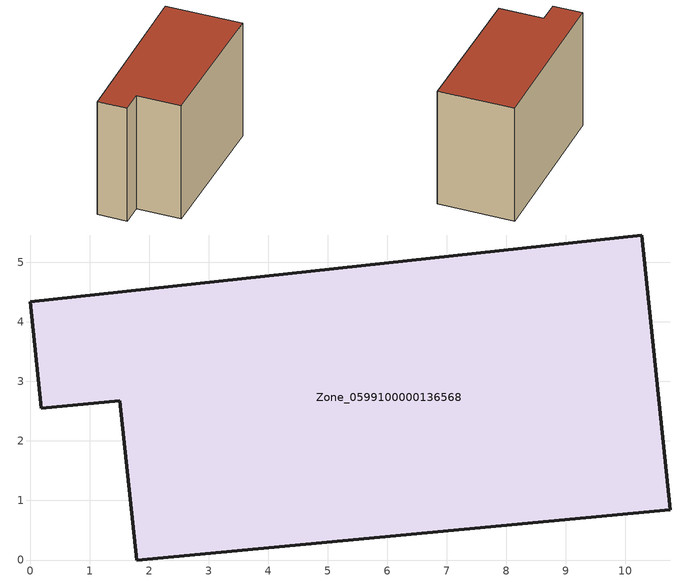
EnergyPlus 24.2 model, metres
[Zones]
Zone_0599100000136568
 floor ground (C_G): 1.51,2.68 0.19,2.55 0,4.34 10.27,5.46 10.75,0.84 1.78,0 z0
 wall outside (C_F): 10.27,5.46 0,4.34 0.19,2.55 1.51,2.68 1.78,0 10.75,0.84 10.27,5.46 z0:7.54
 roof outside (C_R): 1.78,0 10.75,0.84 10.27,5.46 0,4.34 0.19,2.55 1.51,2.68 z7.54
[BUILDING]
Pand.0599100000136568: North Axis=0; Terrain=City; Loads Convergence Tolerance Value=0.04; Temperature Convergence Tolerance Value=0.4; Solar Distribution=FullExterior; Maximum Number of Warmup Days=25; Minimum Number of Warmup Days=1
[Site:Location]
Rotterdam.The.Hague.AP_ZH_NLD Design_Conditions: Latitude=51.96; Longitude=4.45; Time Zone=1; Elevation=-4.5
[SITE:GROUNDTEMPERATURE:BUILDINGSURFACE]
18, 18, 18, 18, 18, 18, 18, 18, 18, 18, 18, 18
[MATERIAL] Thermal Absorptance=0.9; Solar Absorptance=0.7; Visible Absorptance=0.7
Name | Roughness | Thickness | Conductivity | Density | Specific Heat
G.TI.1946 | MediumSmooth | 0.15 | 1 | 540 | 1210
F.TI.1946 | Rough | 0.3 | 0.857143 | 1920 | 840
R.TI.1946 | MediumRough | 0.2 | 0.1 | 1500 | 1000
[CONSTRUCTION]
C_G: G.TI.1946
C_F: F.TI.1946
C_R: R.TI.1946
[ZONE]
Zone_0599100000136568: Type=1; Multiplier=1; Ceiling Height=Autocalculate; Volume=Autocalculate; Floor Area=autocalculate; Part of Total Floor Area=Yes
[ZONEINFILTRATION:DESIGNFLOWRATE]
Infil_Zone_0599100000136568: Zone or ZoneList or Space or SpaceList=Zone_0599100000136568; Schedule=AlwaysOn; Design Flow Rate Calculation Method=Flow/Area; Flow Rate per Floor Area=0.003; Constant Term Coefficient=1; Temperature Term Coefficient=0; Velocity Term Coefficient=0; Velocity Squared Term Coefficient=0
[HVACTEMPLATE:ZONE:IDEALLOADSAIRSYSTEM]
Zone_0599100000136568: Maximum Heating Supply Air Temperature=50; Minimum Cooling Supply Air Temperature=13; Maximum Heating Supply Air Humidity Ratio=0.0156; Minimum Cooling Supply Air Humidity Ratio=0.0077; Heating Limit=NoLimit; Cooling Limit=NoLimit; Dehumidification Control Type=ConstantSensibleHeatRatio; Cooling Sensible Heat Ratio=0.7; Dehumidification Setpoint=60; Humidification Control Type=None; Humidification Setpoint=30; Outdoor Air Method=None; Outdoor Air Flow Rate per Person=0.00944; Outdoor Air Flow Rate per Zone Floor Area=0; Outdoor Air Flow Rate per Zone=0; Demand Controlled Ventilation Type=None; Outdoor Air Economizer Type=NoEconomizer; Heat Recovery Type=None; Sensible Heat Recovery Effectiveness=0.7; Latent Heat Recovery Effectiveness=0.65
[ZONECONTROL:THERMOSTAT]
ThermostatControl_Zone_0599100000136568: Zone or ZoneList=Zone_0599100000136568; Control Type Schedule=DualSetpointControlType; Control 1=Thermostat_Zone_0599100000136568; Temperature Difference Between Cutout And Setpoint=0
[THERMOSTATSETPOINT:DUALSETPOINT]
Thermostat_Zone_0599100000136568: Heating Setpoint Temperature Schedule=HeatingSetpoint_Zone_0599100000136568; Cooling Setpoint Temperature Schedule=CoolingSetpoint_Zone_0599100000136568
[SCHEDULE:COMPACT]
HeatingSetpoint_Zone_0599100000136568: Through: 12/31, For: AllDays, Until: 24:00, 21
CoolingSetpoint_Zone_0599100000136568: Through: 12/31, For: AllDays, Until: 24:00, 24
DualSetpointControlType: Through: 12/31, For: AllDays, Until: 24:00, 4
AlwaysOn: Through: 12/31, For: AllDays, Until: 24:00, 1
